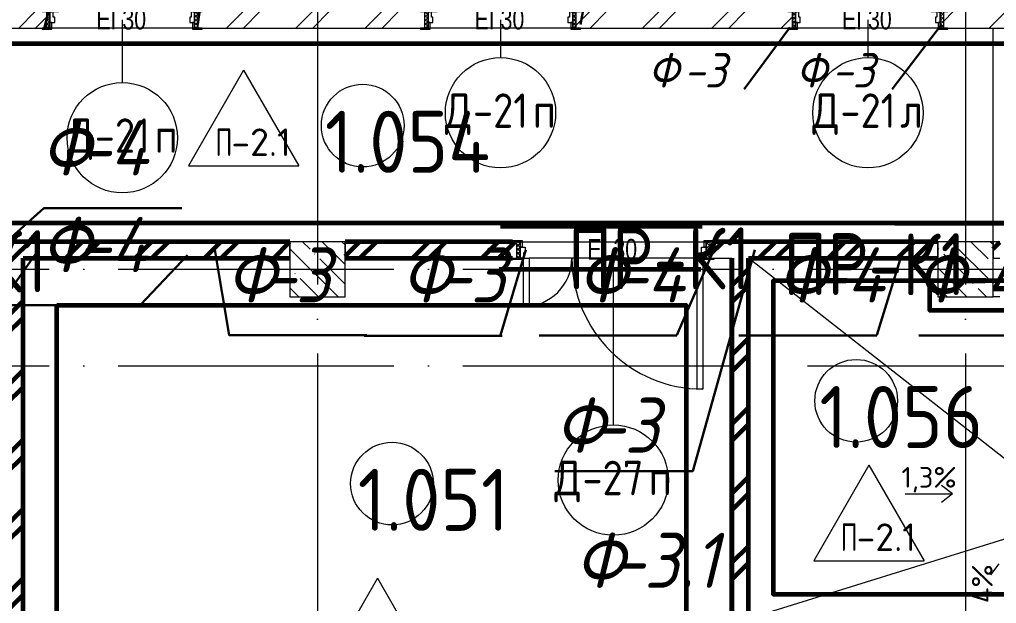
# Model space of a CAD drawing. Header units: millimetres. Extents: x -592259 to 288321, y -552984 to 293768.
# Drawn here: x 119026 to 126113, y 49250 to 53487 of the extents above; entities that cross this region are included whole.
import ezdxf

# ---------------------------------------------------------------- set-up
doc = ezdxf.new("R2010")
doc.units = ezdxf.units.MM
doc.linetypes.add('ADSK_Линия сетки', pattern=[2500, 2000, -250, 0, -250])
for name, color, linetype, lineweight in [('0) кирпич', 30, 'Continuous', 60), ('2)Фарх готовы', 3, 'Continuous', 30), ('2)Фархверки', 40, 'Continuous', 30), ('3) Перемычки готовы', 3, 'Continuous', 30), ('4.1) Штук. 3 вып', 6, 'Continuous', 60), ('4.1.1) Штук.  швы3 вып.', 6, 'Continuous', 60), ('7.1 Плитка 6 вып.', 170, 'Continuous', 60), ('A-AREA-____-IDEN', 250, 'Continuous', 9), ('A-DOOR-____-IDEN', 250, 'Continuous', 9), ('A-DOOR-____-MCUT', 250, 'Continuous', 5), ('A-DOOR-____-OTLN', 250, 'Continuous', 5), ('A-DOOR-FRAM-MCUT', 250, 'Continuous', 5), ('A-DOOR-FRAM-OTLN', 250, 'Continuous', 5), ('A-FLOR-____-IDEN', 250, 'Continuous', 9), ('A-FLOR-____-OTLN', 250, 'Continuous', 9), ('A-WALL-____-MCUT', 250, 'Continuous', 13), ('A-WALL-____-PATT', 250, 'Continuous', 13), ('G-____-____-DIMS', 250, 'Continuous', 9), ('I-WALL-____-OTLN', 250, 'Continuous', 9), ('S-COLS-____-MCUT', 250, 'Continuous', 25), ('S-COLS-____-OTLN', 250, 'Continuous', 9), ('S-GRID-____-OTLN', 250, 'Continuous', 9)]:
    doc.layers.add(name, color=color, linetype=linetype, lineweight=lineweight)
doc.styles.add('Arial Narrow', font='ARIALN.TTF', dxfattribs={"width": 0.9, "height": 150})
doc.styles.add('GOST Common_1', font='', dxfattribs={"width": 0.9, "height": 250})
doc.styles.add('ISOCPEUR_1', font='isocpeur.ttf', dxfattribs={"width": 0.9, "height": 250})
doc.styles.add('ISOCPEUR_2', font='isocpeur.ttf', dxfattribs={"height": 160})
doc.styles.add('ISOCPEUR_3', font='isocpeur.ttf', dxfattribs={"height": 250})
doc.styles.add('ISOCPEUR_I', font='isocpeui.ttf', dxfattribs={"width": 0.9, "height": 12.5})
doc.styles.add('ISOCPEUR_I_1', font='ГОСТ тип А.ttf', dxfattribs={"height": 2500})
doc.styles.get('GOST Common_1').set_extended_font_data('GOST Common')
pattern_1 = [(45, (12287.9, -7e-12), (-251.4472, 251.4472), []), (45, (12287.9, 381), (-251.4472, 251.4472), [])]
pattern_2 = [(45, (12287.9, -0.0006), (-251.4472, 251.4472), []), (45, (12287.9, 381), (-251.4472, 251.4472), [])]
pattern_3 = [(135, (1751.41, 124.685), (-14.14214, -14.14214), []), (225, (1751.41, 124.685), (14.14214, -14.14214), [])]
pattern_4 = [(45, (-371.384, 124.685), (-14.1421, 14.1421), []), (135, (-371.384, 124.685), (-14.1421, -14.1421), [])]
pattern_5 = [(135, (12287.91, -0.0006), (-142.5612, -142.5612), []), (135, (12430.48, -0.0006), (-142.5612, -142.5612), [252.016, -50.403, 3.353, -47.05])]

# ---------------------------------------------------------------- blocks, each defined once
blk = doc.blocks.new('Дверь_СКБ_1Ст_Внутренняя - Д-21п_1100x2100h_Пищеблок_Производственная часть-41873808-АР1_Маркировочный план 1 этажа С2и3')
at = {"layer": 'A-DOOR-____-OTLN'}
h = blk.add_hatch(dxfattribs=at)
h.set_pattern_fill('FP_12', color=256, style=0, pattern_type=2)
h.set_pattern_definition(pattern_3)
h.paths.add_polyline_path([(562.5, -60), (562.5, 60), (537.5, 60), (537.5, -60)])
at = {"layer": 'A-DOOR-FRAM-OTLN'}
h = blk.add_hatch(dxfattribs=at)
h.set_pattern_fill('FP_13', color=256, style=0, pattern_type=2)
h.set_pattern_definition(pattern_4)
h.paths.add_polyline_path([(-512.5, -60), (-512.5, 60), (-537.5, 60), (-537.5, -60)])
at = {"layer": 'A-DOOR-____-MCUT'}
for p, q in [((-487.5, 1060), (-487.5, 60)), ((-447.5, 1060), (-487.5, 1060)), ((-447.5, 60), (-447.5, 1060)), ((-487.5, 60), (-447.5, 60))]:
    blk.add_line(p, q, dxfattribs=at)
at = {"layer": 'A-DOOR-____-OTLN'}
blk.add_arc((-487.5, 60), 1000, 360, 90, dxfattribs=at)
at = {"layer": 'A-DOOR-FRAM-MCUT'}
for p, q in [((-497.5, 68), (-567.5, 68)), ((-567.5, 68), (-567.5, 60)), ((-567.5, 60), (-497.5, 60)), ((-512.5, 60), (-537.5, 60)), ((-537.5, 60), (-537.5, -60)), ((-487.5, 60), (-512.5, 60)), ((-512.5, 60), (-512.5, -20)), ((-512.5, -60), (-512.5, 60)), ((-497.5, 60), (-512.5, 60)), ((-512.5, 60), (-512.5, 59)), ((-512.5, 59), (-497.5, 59)), ((-497.5, 60), (-497.5, 68)), ((-497.5, 59), (-497.5, 60)), ((-487.5, 20), (-487.5, 60)), ((-477.5, 20), (-487.5, 20)), ((-477.5, -20), (-477.5, 20)), ((512.5, 20), (502.5, 20)), ((502.5, 20), (502.5, -20)), ((512.5, 60), (512.5, 20)), ((537.5, 60), (512.5, 60)), ((592.5, 68), (522.5, 68)), ((522.5, 68), (522.5, 60)), ((537.5, 60), (522.5, 60)), ((522.5, 60), (522.5, 59)), ((522.5, 60), (592.5, 60)), ((522.5, 59), (537.5, 59)), ((537.5, -20), (537.5, 60)), ((562.5, 60), (537.5, 60)), ((537.5, 60), (537.5, -60)), ((537.5, 59), (537.5, 60)), ((562.5, -60), (562.5, 60)), ((592.5, 60), (592.5, 68)), ((-497.5, -60), (-567.5, -60)), ((-567.5, -60), (-567.5, -68)), ((-567.5, -68), (-497.5, -68)), ((-537.5, -60), (-512.5, -60)), ((-512.5, -20), (-477.5, -20)), ((-497.5, -20), (-512.5, -20)), ((-512.5, -20), (-512.5, -60)), ((-512.5, -60), (-497.5, -60)), ((-497.5, -60), (-497.5, -20)), ((-497.5, -68), (-497.5, -60)), ((502.5, -20), (537.5, -20)), ((537.5, -20), (522.5, -20)), ((522.5, -20), (522.5, -60)), ((522.5, -60), (537.5, -60)), ((592.5, -60), (522.5, -60)), ((522.5, -60), (522.5, -68)), ((522.5, -68), (592.5, -68)), ((537.5, -60), (537.5, -20)), ((537.5, -60), (562.5, -60)), ((592.5, -68), (592.5, -60))]:
    blk.add_line(p, q, dxfattribs=at)
blk = doc.blocks.new('Дверь_СКБ_1Ст_Внутренняя - Д-21л_1100x2100h_Пищеблок_Производственная часть-41855164-АР1_Маркировочный план 1 этажа С2и3')
at = {"layer": 'A-DOOR-____-OTLN'}
h = blk.add_hatch(dxfattribs=at)
h.set_pattern_fill('FP_12', color=256, style=0, pattern_type=2)
h.set_pattern_definition(pattern_3)
h.paths.add_polyline_path([(562.5, -60), (562.5, 60), (537.5, 60), (537.5, -60)])
at = {"layer": 'A-DOOR-FRAM-OTLN'}
h = blk.add_hatch(dxfattribs=at)
h.set_pattern_fill('FP_13', color=256, style=0, pattern_type=2)
h.set_pattern_definition(pattern_4)
h.paths.add_polyline_path([(-512.5, -60), (-512.5, 60), (-537.5, 60), (-537.5, -60)])
at = {"layer": 'A-DOOR-____-MCUT'}
for p, q in [((512.5, 1060), (472.5, 1060)), ((472.5, 1060), (472.5, 60)), ((512.5, 60), (512.5, 1060)), ((472.5, 60), (512.5, 60))]:
    blk.add_line(p, q, dxfattribs=at)
at = {"layer": 'A-DOOR-____-OTLN'}
blk.add_arc((512.5, 60), 1000, 90, 180, dxfattribs=at)
at = {"layer": 'A-DOOR-FRAM-MCUT'}
for p, q in [((-497.5, 68), (-567.5, 68)), ((-567.5, 68), (-567.5, 60)), ((-567.5, 60), (-497.5, 60)), ((-512.5, 60), (-537.5, 60)), ((-537.5, 60), (-537.5, -60)), ((-487.5, 60), (-512.5, 60)), ((-512.5, 60), (-512.5, -20)), ((-512.5, -60), (-512.5, 60)), ((-497.5, 60), (-512.5, 60)), ((-512.5, 60), (-512.5, 59)), ((-512.5, 59), (-497.5, 59)), ((-497.5, 60), (-497.5, 68)), ((-497.5, 59), (-497.5, 60)), ((-487.5, 20), (-487.5, 60)), ((-477.5, 20), (-487.5, 20)), ((-477.5, -20), (-477.5, 20)), ((512.5, 20), (502.5, 20)), ((502.5, 20), (502.5, -20)), ((512.5, 60), (512.5, 20)), ((537.5, 60), (512.5, 60)), ((592.5, 68), (522.5, 68)), ((522.5, 68), (522.5, 60)), ((537.5, 60), (522.5, 60)), ((522.5, 60), (522.5, 59)), ((522.5, 60), (592.5, 60)), ((522.5, 59), (537.5, 59)), ((537.5, -20), (537.5, 60)), ((562.5, 60), (537.5, 60)), ((537.5, 60), (537.5, -60)), ((537.5, 59), (537.5, 60)), ((562.5, -60), (562.5, 60)), ((592.5, 60), (592.5, 68)), ((-497.5, -60), (-567.5, -60)), ((-567.5, -60), (-567.5, -68)), ((-567.5, -68), (-497.5, -68)), ((-537.5, -60), (-512.5, -60)), ((-512.5, -20), (-477.5, -20)), ((-497.5, -20), (-512.5, -20)), ((-512.5, -20), (-512.5, -60)), ((-512.5, -60), (-497.5, -60)), ((-497.5, -60), (-497.5, -20)), ((-497.5, -68), (-497.5, -60)), ((502.5, -20), (537.5, -20)), ((537.5, -20), (522.5, -20)), ((522.5, -20), (522.5, -60)), ((522.5, -60), (537.5, -60)), ((592.5, -60), (522.5, -60)), ((522.5, -60), (522.5, -68)), ((522.5, -68), (592.5, -68)), ((537.5, -60), (537.5, -20)), ((537.5, -60), (562.5, -60)), ((592.5, -68), (592.5, -60))]:
    blk.add_line(p, q, dxfattribs=at)
blk = doc.blocks.new('Дверь_СКБ_2Ст_Внутренняя - Д-27л_1400x2100h_Помещение холодильным оборудованием-41796115-АР1_Маркировочный план 1 этажа С2и3')
at = {"layer": 'A-DOOR-____-OTLN'}
h = blk.add_hatch(dxfattribs=at)
h.set_pattern_fill('FP_42', color=256, style=0, pattern_type=2)
h.set_pattern_definition([(225, (1601.41, -124.685), (-14.14214, 14.14214), []), (135, (1601.41, -124.685), (14.14214, 14.14214), [])])
h.paths.add_polyline_path([(712.5, -60), (712.5, 60), (687.5, 60), (687.5, -60)])
at = {"layer": 'A-DOOR-FRAM-OTLN'}
h = blk.add_hatch(dxfattribs=at)
h.set_pattern_fill('FP_43', color=256, style=0, pattern_type=2)
h.set_pattern_definition([(315, (-521.384, -124.685), (-14.1421, -14.1421), []), (225, (-521.384, -124.685), (-14.1421, 14.1421), [])])
h.paths.add_polyline_path([(-687.5, -60), (-662.5, -60), (-662.5, 60), (-687.5, 60)])
at = {"layer": 'A-DOOR-____-MCUT'}
for p, q in [((-637.5, -60), (-597.5, -60)), ((-637.5, -410), (-637.5, -60)), ((-597.5, -60), (-597.5, -410)), ((622.5, -60), (662.5, -60)), ((622.5, -1010), (622.5, -60)), ((662.5, -60), (662.5, -1010)), ((-597.5, -410), (-637.5, -410)), ((662.5, -1010), (622.5, -1010))]:
    blk.add_line(p, q, dxfattribs=at)
at = {"layer": 'A-DOOR-____-OTLN'}
for centre, radius, start, end in [((-637.5, -60), 350, 270, 360), ((662.5, -60), 950, 180, 270)]:
    blk.add_arc(centre, radius, start, end, dxfattribs=at)
at = {"layer": 'A-DOOR-FRAM-MCUT'}
for p, q in [((-717.5, 68), (-647.5, 68)), ((-717.5, 60), (-717.5, 68)), ((-647.5, 60), (-717.5, 60)), ((-687.5, 60), (-662.5, 60)), ((-687.5, -60), (-687.5, 60)), ((-662.5, 60), (-662.5, -60)), ((-662.5, 60), (-647.5, 60)), ((-662.5, 20), (-662.5, 60)), ((-662.5, 20), (-627.5, 20)), ((-662.5, -60), (-662.5, 20)), ((-647.5, 20), (-662.5, 20)), ((-647.5, 68), (-647.5, 60)), ((-647.5, 60), (-647.5, 20)), ((-627.5, 20), (-627.5, -20)), ((652.5, 20), (687.5, 20)), ((652.5, -20), (652.5, 20)), ((672.5, 60), (672.5, 68)), ((672.5, 68), (742.5, 68)), ((672.5, 20), (672.5, 60)), ((672.5, 60), (687.5, 60)), ((742.5, 60), (672.5, 60)), ((687.5, 20), (672.5, 20)), ((687.5, -60), (687.5, 60)), ((687.5, 60), (712.5, 60)), ((687.5, 60), (687.5, 20)), ((687.5, 20), (687.5, -60)), ((712.5, 60), (712.5, -60)), ((742.5, 68), (742.5, 60)), ((-717.5, -60), (-647.5, -60)), ((-717.5, -68), (-717.5, -60)), ((-647.5, -68), (-717.5, -68)), ((-662.5, -60), (-687.5, -60)), ((-662.5, -59), (-647.5, -59)), ((-662.5, -60), (-662.5, -59)), ((-637.5, -60), (-662.5, -60)), ((-647.5, -60), (-662.5, -60)), ((-647.5, -59), (-647.5, -60)), ((-647.5, -60), (-647.5, -68)), ((-637.5, -20), (-637.5, -60)), ((-627.5, -20), (-637.5, -20)), ((662.5, -20), (652.5, -20)), ((662.5, -60), (662.5, -20)), ((687.5, -60), (662.5, -60)), ((672.5, -60), (672.5, -59)), ((672.5, -59), (687.5, -59)), ((687.5, -60), (672.5, -60)), ((672.5, -68), (672.5, -60)), ((672.5, -60), (742.5, -60)), ((742.5, -68), (672.5, -68)), ((687.5, -59), (687.5, -60)), ((712.5, -60), (687.5, -60)), ((742.5, -60), (742.5, -68))]:
    blk.add_line(p, q, dxfattribs=at)
blk = doc.blocks.new('AAR_СКБ_Марка_Помещения_мал - Номер-28977439-АР1_Маркировочный план 1 этажа С2и3')
at = {"layer": 'A-AREA-____-IDEN'}
blk.add_circle((-0.028, 0), 3, dxfattribs=at)
blk = doc.blocks.new('AAR_СКБ_Марка_Перекрытия - Марка пола-17325028-АР1_Маркировочный план 1 этажа С2и3')
at = {"layer": 'A-FLOR-____-IDEN'}
for p, q in [((0, 6.932), (-4.002, 0)), ((0, 6.932), (4.002, 0)), ((-4.002, 0), (4.002, 0))]:
    blk.add_line(p, q, dxfattribs=at)
blk = doc.blocks.new('ADSK_Марка_Дверь - Типоразмер_ADSK_Марка-30565456-АР1_Маркировочный план 1 этажа С2и3')
at = {"layer": 'A-DOOR-____-IDEN'}
blk.add_circle((0, 0), 4, dxfattribs=at)

msp = doc.modelspace()

# ---------------------------------------------------------------- hatches: boundary and pattern name
at = {"layer": '0) кирпич'}
h = msp.add_hatch(dxfattribs=at)
h.set_pattern_fill('FP_4', color=256, style=0, pattern_type=2)
h.set_pattern_definition(pattern_1)
h.paths.add_polyline_path([(127814.7612, 51755.0006), (128032.8925, 51755.0006), (128032.8925, 51875.0006), (127814.7612, 51875.0006), (127814.7612, 51814.9838)])
h.paths.add_polyline_path([(126714.7612, 51755.0006), (126714.7612, 51875.0006), (126537.8919, 51875.0006), (126537.8919, 51755.0006), (126684.7612, 51755.0006)])
h.paths.add_polyline_path([(126106.0385, 51755.0006), (126137.8919, 51755.0006), (126137.8919, 51875.0006), (126087.8919, 51875.0006), (126087.8919, 51755.0006)])
h.paths.add_polyline_path([(125687.8919, 51755.0006), (125687.8919, 51875.0006), (124032.8919, 51875.0006), (124032.8919, 51755.0006), (125420.578, 51755.0006)])
h.paths.add_polyline_path([(122632.8919, 51755.0006), (122632.8919, 51875.0006), (121387.8919, 51875.0006), (121387.8919, 51755.0006), (122602.8919, 51755.0006)])
h.paths.add_polyline_path([(120987.8919, 51755.0006), (120987.8919, 51875.0006), (118787.4669, 51875.0006), (118787.4669, 51755.0006), (119936.8942, 51755.0006)])
h.paths.add_polyline_path([(116852.322, 51755.0006), (117087.8919, 51755.0006), (117087.8919, 51875.0006), (115017.9138, 51875.0006), (115017.9138, 51755.0006), (116624.4823, 51755.0006)])
h.paths.add_polyline_path([(117487.8919, 51755.0006), (117687.4669, 51755.0006), (117687.4669, 51875.0006), (117487.8919, 51875.0006), (117487.8919, 51814.9838)])
h.paths.add_polyline_path([(111711.3684, 51755.0006), (111807.8919, 51755.0006), (111807.8919, 51875.0006), (111687.8919, 51875.0006), (111687.8919, 51755.0006)])
h.paths.add_polyline_path([(113917.9138, 51755.0006), (113917.9138, 51875.0006), (111813.8919, 51875.0006), (111813.8919, 51755.0006), (113887.9138, 51755.0006)])
h = msp.add_hatch(dxfattribs=at)
h.set_pattern_fill('FP_4', color=256, style=0, pattern_type=2)
h.set_pattern_definition(pattern_2)
h.paths.add_polyline_path([(113887.9138, 51755), (113917.9138, 51755), (113917.9138, 51875), (111687.8919, 51874.9994), (111687.8919, 51755), (113879.9268, 51755)])
h.paths.add_polyline_path([(115017.9138, 51755), (117087.8919, 51755), (117087.8919, 51875), (115017.9138, 51875)])
h.paths.add_polyline_path([(121964.6333, 51755), (122632.8919, 51755), (122632.8919, 51875), (121387.8919, 51875), (121387.8919, 51755)])
h.paths.add_polyline_path([(124062.8919, 51755), (125687.8919, 51755), (125687.8919, 51875), (124032.8919, 51875), (124032.8919, 51755)])
h.paths.add_polyline_path([(126684.7612, 51755), (126714.7612, 51755), (126714.7612, 51875), (126537.8919, 51874.9994), (126537.8919, 51755), (126629.9138, 51755)])
h.paths.add_polyline_path([(126137.8919, 51755), (126137.8919, 51874.9994), (126087.8919, 51874.9994), (126087.8919, 51755), (126115.6063, 51755)])
h.paths.add_polyline_path([(129887.8919, 51755), (129887.8919, 51875), (127814.7612, 51875), (127814.7612, 51755)])
h.paths.add_polyline_path([(117687.4669, 51755), (117687.4669, 51875), (117487.8919, 51874.9994), (117487.8919, 51755), (117657.4669, 51755)])
h.paths.add_polyline_path([(118931.2078, 51755), (120987.8919, 51755), (120987.8919, 51875), (118787.4669, 51875), (118787.4669, 51755), (118817.4669, 51755)])
h = msp.add_hatch(dxfattribs=at)
h.set_pattern_fill('FP_4', color=256, style=0, pattern_type=2)
h.set_pattern_definition(pattern_1)
h.paths.add_polyline_path([(118931.2078, 45725.0006), (119051.2078, 45725.0006), (119051.2078, 51755.0006), (118931.2078, 51755.0006), (118931.2078, 45751.0006)])
h = msp.add_hatch(dxfattribs=at)
h.set_pattern_fill('FP_4', color=256, style=0, pattern_type=2)
h.set_pattern_definition(pattern_1)
h.paths.add_polyline_path([(124312.9138, 45725.0006), (124312.9138, 51755.0006), (124192.9138, 51755.0006), (124192.9138, 45725.0006)])
at = {"layer": 'A-WALL-____-PATT', "lineweight": 15, "true_color": 0x000000}
h = msp.add_hatch(dxfattribs=at)
h.set_pattern_fill('FP_4', color=18, style=0, pattern_type=2)
h.set_pattern_definition(pattern_2)
h.paths.add_polyline_path([(123132.4448, 53425), (124629.9144, 53425), (124629.9144, 53545), (123064.6333, 53545), (123064.6333, 53425), (123094.6333, 53425)])
h.paths.add_polyline_path([(114753.3924, 53425), (116547.2934, 53425), (116547.2934, 53545), (114023.1438, 53545), (114023.1438, 53425), (114567.639, 53425)])
h.paths.add_polyline_path([(112923.1438, 53425), (112923.1438, 53545), (111807.8926, 53544.9832), (111807.9138, 53425), (112893.1438, 53425)])
h.paths.add_polyline_path([(117849.8362, 53425), (119220.9964, 53425), (119220.9964, 53545), (117647.2934, 53545), (117647.2934, 53425), (117787.8193, 53425)])
h.paths.add_polyline_path([(120350.9964, 53425), (121964.6333, 53425), (121964.6333, 53545), (120320.9964, 53545), (120320.9964, 53425), (120349.7178, 53425)])
h.paths.add_polyline_path([(125759.9144, 53425), (126629.9138, 53425), (126629.9138, 53545), (125729.9144, 53545), (125729.9144, 53425)])
h.paths.add_polyline_path([(130447.9134, 53425), (130447.9134, 53545), (130162.9138, 53545), (130162.9138, 53425), (130377.2299, 53425)])
h.paths.add_polyline_path([(128377.9138, 53425), (129062.9138, 53425), (129062.9138, 53545), (127729.9138, 53545), (127729.9138, 53425), (128318.092, 53425)])
at = {"layer": 'S-COLS-____-OTLN', "lineweight": 5, "true_color": 0x000000}
h = msp.add_hatch(dxfattribs=at)
h.set_pattern_fill('FP_1', color=18, style=0, pattern_type=2)
h.set_pattern_definition(pattern_5)
h.paths.add_polyline_path([(121007.1954, 51474.9994), (121387.8919, 51474.9994), (121387.8919, 51874.9994), (120987.8919, 51874.9994), (120987.8919, 51474.9994)])
h = msp.add_hatch(dxfattribs=at)
h.set_pattern_fill('FP_1', color=18, style=0, pattern_type=2)
h.set_pattern_definition(pattern_5)
h.paths.add_polyline_path([(125687.8919, 51474.9994), (126087.8919, 51474.9994), (126087.8919, 51874.9994), (125687.8919, 51874.9994), (125687.8919, 51755)])

# ---------------------------------------------------------------- linework, layer by layer
at = {"layer": '0) кирпич'}
for p, q in [((120987.8919, 51875), (118817.4669, 51875)), ((122602.8919, 51875), (121387.8919, 51875)), ((125687.8919, 51875), (124062.8919, 51875)), ((119051.2078, 51755), (120987.8919, 51755)), ((119051.2078, 45725), (119051.2078, 51755)), ((121387.8919, 51755), (122602.8919, 51755)), ((124192.9138, 45725.0006), (124192.9138, 51755.0006)), ((124192.9138, 51755), (124192.9138, 45725)), ((124312.9138, 51755), (125687.8919, 51755)), ((124312.9138, 49140.0006), (124312.9138, 51755))]:
    msp.add_line(p, q, dxfattribs=at)
at = {"layer": '2)Фарх готовы'}
for p, q in [((119163.2522, 51814.888), (118618.4937, 51052.1131)), ((122699.0732, 51814.888), (122515.6247, 51197.1149)), ((120244.9666, 51778.0062), (119902.2978, 51417.4164)), ((124044.9666, 51778.0062), (123794.5441, 51197.1149)), ((125424.9666, 51778.0062), (125243.8751, 51197.1149)), ((118902.2978, 51414.2725), (119902.2978, 51414.2725)), ((121526.2117, 51190.8272), (122526.2117, 51190.8272)), ((122794.5441, 51193.971), (123794.5441, 51193.971)), ((124243.8751, 51193.971), (125243.8751, 51193.971)), ((125550.4339, 51194.471), (126550.4339, 51194.471))]:
    msp.add_line(p, q, dxfattribs=at)
for points in [[(118819.5416, 51778.0062), (119202.2978, 52119.1368), (120202.2978, 52119.1368)], [(120443.2522, 51814.888), (120545.9234, 51197.1149), (121545.9234, 51197.1149)], [(124359.0732, 51814.888), (123910.1607, 50209.8815), (122910.1607, 50209.8815)]]:
    msp.add_lwpolyline(points, dxfattribs=at)
at = {"layer": '2)Фархверки'}
for p, q in [((119206.0492, 53428.9648), (119379.7262, 54147.0418)), ((120320.5799, 53451.5201), (120415.6247, 54147.0418)), ((123094.2167, 53451.5201), (123225.6308, 54147.0418)), ((125713.7331, 53451.5201), (125355.4487, 52981.23)), ((124614.9672, 53428.9648), (124281.8184, 52981.23))]:
    msp.add_line(p, q, dxfattribs=at)
at = {"layer": '4.1) Штук. 3 вып'}
for p, q in [((127764.7612, 51590.0898), (124493.5169, 51590.0898)), ((124493.5169, 51590.0898), (124493.5169, 49317.6062)), ((124493.5169, 49317.6062), (127764.7612, 49317.6062))]:
    msp.add_line(p, q, dxfattribs=at)
for points in [[(134629.313, 53312.3118), (134629.313, 56434.0183), (136120.4591, 56434.0183), (136120.4591, 53312.3118), (136052.2187, 53312.3118), (136052.2187, 52009.6058), (111971.8787, 52009.6058), (111971.8787, 53312.3118)], [(119296.1091, 51413.7198), (123861.612, 51413.7198), (123861.612, 45966.8236), (119296.1091, 45966.8236)]]:
    msp.add_lwpolyline(points, close=True, dxfattribs=at)
at = {"layer": '4.1.1) Штук.  швы3 вып.'}
for points in [[(119260.9964, 53312.3118), (120723.8203, 53312.3118)], [(121766.1836, 53312.3118), (123229.0074, 53312.3118)], [(124348.6948, 53312.3118), (125811.5186, 53312.3118)], [(122516.0068, 51987.6882), (123978.8307, 51987.6882)], [(125375.5327, 52009.6058), (128631.7701, 52009.6058)], [(122505.7771, 51675), (123968.6009, 51675)]]:
    msp.add_lwpolyline(points, dxfattribs=at)
at = {"layer": '7.1 Плитка 6 вып.'}
for points in [[(125628.6399, 51590.0898), (124493.5169, 51590.0898), (124493.5169, 49317.6062), (127328.0321, 49317.6062)], [(126598.3429, 51590.0898), (126598.3429, 51375.0783), (125628.6399, 51375.0783), (125628.6399, 51590.0898)]]:
    msp.add_lwpolyline(points, dxfattribs=at)
msp.add_lwpolyline([(119296.1091, 51413.7198), (123861.612, 51413.7198), (123861.612, 45966.8236), (119296.1091, 45966.8236)], close=True, dxfattribs=at)
at = {"layer": 'A-DOOR-____-IDEN', "color": 18, "true_color": 0x000000}
for p, q in [((119770.9964, 53485), (119770.9964, 53029.377)), ((122514.6333, 53485), (122514.6333, 53210.5331)), ((125179.9144, 53485), (125179.9144, 53210.5331)), ((123332.8919, 51815), (123332.4345, 50545))]:
    msp.add_line(p, q, dxfattribs=at)
at = {"layer": 'A-FLOR-____-OTLN', "color": 18, "lineweight": 5, "true_color": 0x000000}
for p, q in [((126087.8919, 51875), (126087.8919, 53425)), ((123942.8919, 51755), (122722.8919, 51755)), ((126137.8919, 51474.9994), (126087.8919, 51474.9994))]:
    msp.add_line(p, q, dxfattribs=at)
at = {"layer": 'A-FLOR-____-OTLN', "color": 18, "true_color": 0x000000}
for p, q in [((126607.9044, 49959.5409), (124312.9138, 51755)), ((124312.9138, 49140.0006), (126607.9044, 49855.1353))]:
    msp.add_line(p, q, dxfattribs=at)
at = {"layer": 'A-WALL-____-MCUT', "color": 18, "lineweight": 15, "true_color": 0x000000}
for p, q in [((117677.2934, 53425), (119190.9964, 53425)), ((120350.9964, 53425), (121934.6333, 53425)), ((123094.6333, 53425), (124599.9144, 53425)), ((125759.9144, 53425), (126599.9138, 53425)), ((120987.8919, 51755), (120987.8919, 51875)), ((121387.8919, 51875), (121387.8919, 51755)), ((125687.8919, 51755), (125687.8919, 51875)), ((126137.8919, 51875), (126087.8919, 51875)), ((126087.8919, 51875), (126087.8919, 51755)), ((124062.8919, 51755), (124192.9138, 51755)), ((126087.8919, 51755), (126137.8919, 51755))]:
    msp.add_line(p, q, dxfattribs=at)
at = {"layer": 'G-____-____-DIMS', "color": 18, "true_color": 0x000000}
for p, q in [((125793.4062, 50044.4038), (125713.4062, 50105.79)), ((125451.6302, 50044.4038), (125793.4062, 50044.4038)), ((125793.4062, 50044.4038), (125713.4062, 49983.0177)), ((126130.5034, 49536.62), (126069.1172, 49456.62))]:
    msp.add_line(p, q, dxfattribs=at)
at = {"layer": 'I-WALL-____-OTLN', "color": 18, "lineweight": 15, "true_color": 0x000000}
for p, q in [((120280.9964, 53425), (119260.9964, 53425)), ((123024.6333, 53425), (122004.6333, 53425)), ((125689.9144, 53425), (124669.9144, 53425)), ((122672.8919, 51875), (123992.8919, 51875)), ((123942.8919, 51755), (122722.8919, 51755))]:
    msp.add_line(p, q, dxfattribs=at)
at = {"layer": 'S-COLS-____-MCUT', "color": 18, "lineweight": 5, "true_color": 0x000000}
for p, q in [((121387.8919, 51874.9994), (120987.8919, 51874.9994)), ((126087.8919, 51874.9994), (125687.8919, 51874.9994)), ((120987.8919, 51755), (120987.8919, 51474.9994)), ((121387.8919, 51474.9994), (121387.8919, 51755)), ((125687.8919, 51755), (125687.8919, 51474.9994)), ((126087.8919, 51474.9994), (126087.8919, 51755)), ((120987.8919, 51474.9994), (121387.8919, 51474.9994)), ((125687.8919, 51474.9994), (126087.8919, 51474.9994))]:
    msp.add_line(p, q, dxfattribs=at)
at = {"layer": 'S-COLS-____-OTLN', "color": 18, "lineweight": 5, "true_color": 0x000000}
for p, q in [((120987.8919, 51874.9994), (120987.8919, 51755)), ((121387.8919, 51755), (121387.8919, 51874.9994)), ((125687.8919, 51874.9994), (125687.8919, 51755)), ((126087.8919, 51755), (126087.8919, 51874.9994))]:
    msp.add_line(p, q, dxfattribs=at)
at = {"layer": 'S-GRID-____-OTLN', "color": 18, "linetype": 'ADSK_Линия сетки', "true_color": 0x000000}
for p, q in [((121187.9138, 61063.6538), (121187.9138, -2919.5356)), ((125887.9138, 61063.6538), (125887.9138, -1649.5356)), ((77240.3519, 51675), (168626.8279, 51675)), ((77240.3519, 50975), (168626.8279, 50975))]:
    msp.add_line(p, q, dxfattribs=at)

# ---------------------------------------------------------------- block references
at = {"layer": 'A-AREA-____-IDEN', "color": 18, "true_color": 0x000000, "xscale": 99.99999999999993, "yscale": 99.99999999999993, "zscale": 99.99999999999993}
for p in [(121518.2828, 52717.3239), (125098.0535, 50720.349), (121730.7839, 50119.5322)]:
    msp.add_blockref('AAR_СКБ_Марка_Помещения_мал - Номер-28977439-АР1_Маркировочный план 1 этажа С2и3', p, dxfattribs=at)
at = {"layer": 'A-DOOR-____-IDEN', "color": 18, "true_color": 0x000000, "xscale": 99.99999999999993, "yscale": 99.99999999999993, "zscale": 99.99999999999993}
for p in [(122515.0907, 52810.5331), (125180.3718, 52810.5331), (119771.4538, 52629.377), (123332.8919, 50145)]:
    msp.add_blockref('ADSK_Марка_Дверь - Типоразмер_ADSK_Марка-30565456-АР1_Маркировочный план 1 этажа С2и3', p, dxfattribs=at)
at = {"layer": 'A-DOOR-____-OTLN', "color": 18, "true_color": 0x000000}
for name, p in [('Дверь_СКБ_1Ст_Внутренняя - Д-21п_1100x2100h_Пищеблок_Производственная часть-41873808-АР1_Маркировочный план 1 этажа С2и3', (119758.4964, 53485)), ('Дверь_СКБ_1Ст_Внутренняя - Д-21п_1100x2100h_Пищеблок_Производственная часть-41873808-АР1_Маркировочный план 1 этажа С2и3', (122502.1333, 53485)), ('Дверь_СКБ_1Ст_Внутренняя - Д-21л_1100x2100h_Пищеблок_Производственная часть-41855164-АР1_Маркировочный план 1 этажа С2и3', (125167.4144, 53485)), ('Дверь_СКБ_2Ст_Внутренняя - Д-27л_1400x2100h_Помещение холодильным оборудованием-41796115-АР1_Маркировочный план 1 этажа С2и3', (123320.3919, 51815))]:
    msp.add_blockref(name, p, dxfattribs=at)
at = {"layer": 'A-FLOR-____-IDEN', "color": 18, "true_color": 0x000000, "xscale": 99.99999999999993, "yscale": 99.99999999999993, "zscale": 99.99999999999993}
for p in [(120651.8271, 52425.2619), (125187.3245, 49559.3868), (121622.0608, 48740)]:
    msp.add_blockref('AAR_СКБ_Марка_Перекрытия - Марка пола-17325028-АР1_Маркировочный план 1 этажа С2и3', p, dxfattribs=at)

# ---------------------------------------------------------------- texts
at = {"layer": '2)Фарх готовы', "char_height": 400, "attachment_point": 1, "style": 'ISOCPEUR_I'}
for s, insert, width in [('\\fISOCPEUR|b0|i1|c204|p34|;Ф', (119181.5596, 52755.5459), 312.658125), ('-4', (119439.5283, 52755.5459), 472.995625), ('\\fISOCPEUR|b0|i1|c204|p34|;Ф', (119181.5596, 52053.8254), 312.658125), ('-4', (119439.5283, 52053.8254), 472.995625), ('\\fISOCPEUR|b0|i1|c204|p34|;Ф', (120525.1852, 51833.5239), 312.658125), ('-3', (120783.154, 51833.5239), 448.945), ('\\fISOCPEUR|b0|i1|c204|p34|;Ф', (121794.8865, 51833.5239), 312.658125), ('-3', (122052.8553, 51833.5239), 448.945), ('\\fISOCPEUR|b0|i1|c204|p34|;Ф', (123073.806, 51833.5239), 312.658125), ('-4', (123331.7747, 51833.5239), 472.995625), ('\\fISOCPEUR|b0|i1|c204|p34|;Ф', (124523.1369, 51833.5239), 312.658125), ('-4', (124781.1057, 51833.5239), 472.995625), ('\\fISOCPEUR|b0|i1|c204|p34|;Ф', (125529.6957, 51833.5239), 312.658125), ('-4.1', (125787.6645, 51833.5239), 729.535625), ('\\fISOCPEUR|b0|i1|c204|p34|;Ф', (122910.1607, 50743.2148), 312.658125), ('-3', (123168.1294, 50743.2148), 448.945), ('\\fISOCPEUR|b0|i1|c204|p34|;Ф', (123053.9567, 49762.7106), 312.658125), ('-3.1', (123311.9255, 49762.7106), 705.485)]:
    msp.add_mtext(s, dxfattribs=dict(at, insert=insert, width=width))
at = {"layer": '2)Фархверки', "char_height": 250, "attachment_point": 1, "style": 'ISOCPEUR_I'}
for s, insert, width in [('\\fISOCPEUR|b0|i1|c204|p34|;Ф', (123585.9202, 53243.7217), 312.658125), ('-3', (123843.8889, 53243.7217), 448.945), ('\\fISOCPEUR|b0|i1|c204|p34|;Ф', (124659.5505, 53243.7217), 312.658125), ('-3', (124917.5192, 53243.7217), 448.945)]:
    msp.add_mtext(s, dxfattribs=dict(at, insert=insert, width=width))
at = {"layer": '3) Перемычки готовы', "char_height": 450, "width": 333.502, "attachment_point": 1, "style": 'ISOCPEUR_I_1'}
for insert in [(117900.9865, 51957.779), (123004.1078, 51979.1822), (124565.0551, 51936.975)]:
    msp.add_mtext('ПР-К1', dxfattribs=dict(at, insert=insert))
at = {"layer": 'A-AREA-____-IDEN', "color": 18, "true_color": 0x000000, "char_height": 450, "attachment_point": 1, "style": 'ISOCPEUR_1'}
for s, insert, width in [('1.054', (121240.7824, 52824.8094), 628.523), ('1.056', (124828.5532, 50827.8345), 609.2825), ('1.051', (121479.6836, 50227.0178), 564.388)]:
    msp.add_mtext(s, dxfattribs=dict(at, insert=insert, width=width))
at = {"layer": 'A-DOOR-____-IDEN', "color": 18, "true_color": 0x000000, "attachment_point": 1}
for s, insert, char_height, width, style in [('EI 30', (119582.889, 53565.1485), 150, 447.341625, 'Arial Narrow'), ('EI 30', (122326.5259, 53565.1485), 150, 447.341625, 'Arial Narrow'), ('EI 30', (124991.807, 53565.1485), 150, 447.341625, 'Arial Narrow'), ('\\fGOST Common|b0|i0|c204|p34|;\\W.9;Д', (122112.7833, 52950.9837), 250, 245.316375, 'GOST Common_1'), ('-21', (122315.1896, 52950.9837), 250, 526.708687, 'GOST Common_1'), ('\\fGOST Common|b0|i0|c204|p34|;\\W.9;Д', (124778.0644, 52950.9837), 250, 245.316375, 'GOST Common_1'), ('-21', (124980.4707, 52950.9837), 250, 526.708687, 'GOST Common_1'), ('\\fGOST Common|b0|i0|c204|p34|;\\W.9;п', (122749.7677, 52950.9837), 250, 194.810062, 'GOST Common_1'), ('\\fGOST Common|b0|i0|c204|p34|;\\W.9;л', (125415.0488, 52950.9837), 250, 194.810062, 'GOST Common_1'), ('\\fGOST Common|b0|i0|c204|p34|;\\W.9;Д', (119369.1464, 52769.8276), 250, 245.316375, 'GOST Common_1'), ('-21', (119571.5527, 52769.8276), 250, 526.708687, 'GOST Common_1'), ('\\fGOST Common|b0|i0|c204|p34|;\\W.9;п', (120006.1308, 52769.8276), 250, 194.810062, 'GOST Common_1'), ('EI 30', (123144.7845, 51895.1485), 150, 447.341625, 'Arial Narrow'), ('\\fGOST Common|b0|i0|c204|p34|;\\W.9;Д', (122906.7345, 50285.4506), 250, 245.316375, 'GOST Common_1'), ('-27', (123109.1408, 50285.4506), 250, 584.430187, 'GOST Common_1'), ('\\fGOST Common|b0|i0|c204|p34|;\\W.9;п', (123591.3439, 50285.4506), 250, 194.810062, 'GOST Common_1')]:
    msp.add_mtext(s, dxfattribs=dict(at, insert=insert, char_height=char_height, width=width, style=style))
at = {"layer": 'A-FLOR-____-IDEN', "color": 18, "true_color": 0x000000, "char_height": 200, "attachment_point": 1, "style": 'ISOCPEUR_2'}
for s, insert, width in [('\\fISOCPEUR|b0|i0|c204|p34|;\\W.7;П', (120446.5922, 52696.6477), 140.295312), ('-2.1', (120562.3474, 52696.6477), 381.60325), ('\\fISOCPEUR|b0|i0|c204|p34|;\\W.7;П', (124982.0896, 49830.7725), 140.295312), ('-2.1', (125097.8448, 49830.7725), 381.60325)]:
    msp.add_mtext(s, dxfattribs=dict(at, insert=insert, width=width))
at = {"layer": 'G-____-____-DIMS', "color": 18, "true_color": 0x000000, "insert": (125423.82, 50240.3722), "char_height": 150, "width": 476.8756, "attachment_point": 1, "line_spacing_factor": 1.149209, "style": 'ISOCPEUR_3'}
msp.add_mtext('1,3%', dxfattribs=at)
at = {"layer": 'G-____-____-DIMS', "color": 18, "true_color": 0x000000, "insert": (125934.535, 49252.7557), "char_height": 150, "width": 342.418194, "attachment_point": 1, "rotation": 90, "line_spacing_factor": 1.149209, "style": 'ISOCPEUR_3'}
msp.add_mtext('4%', dxfattribs=at)

doc.saveas('drawing.dxf')
